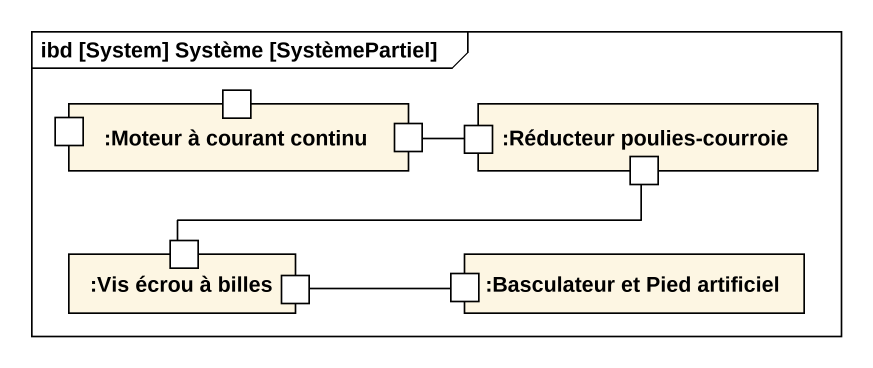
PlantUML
@startuml
mainframe ibd [System] Système [SystèmePartiel]
rectangle ":Moteur à courant continu" as Moteur_à_courant_continu {
  port " " as port1
  port " " as port2
  port " " as port3
}
rectangle ":Réducteur poulies-courroie" as Réducteur_poulies_courroie {
  port " " as port4
  port " " as port5
}
rectangle ":Vis écrou à billes" as Vis_écrou_à_billes {
  port " " as port6
  port " " as port7
}
rectangle ":Basculateur et Pied artificiel" as Basculateur_et_Pied {
  port " " as port8
}
port3 -right- port4
port5 -left- port6
port7 -right- port8
@enduml
